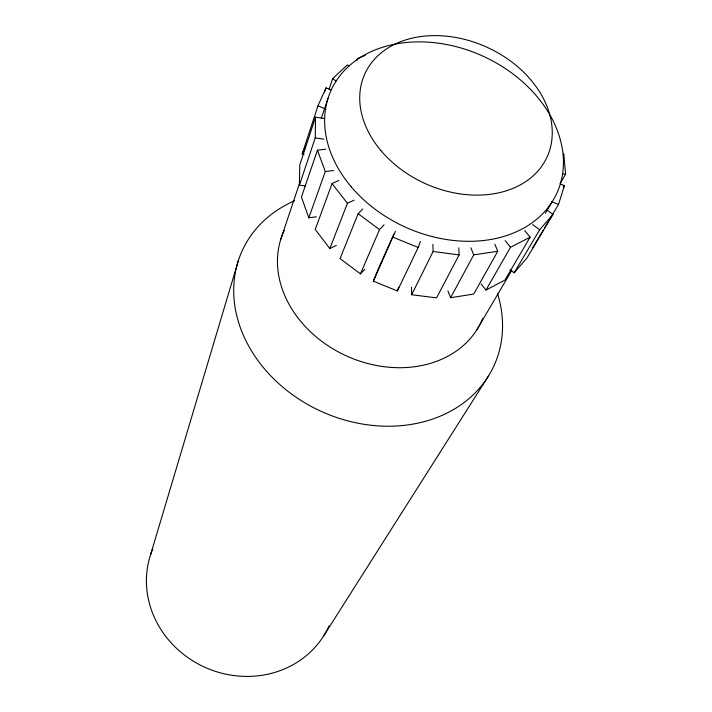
<?xml version="1.0" encoding="UTF-8"?>
<svg xmlns="http://www.w3.org/2000/svg" width="712" height="712" viewBox="0 0 712 712"><rect width="100%" height="100%" fill="white"/><g stroke="black" fill="none" stroke-linecap="round" stroke-linejoin="round"><path stroke-width="1.07" d="M305.59 185.983L299.405 185.12L315.256 137.897L315.523 117.169L324.049 118.432M299.405 185.12L299.788 164.917L315.523 117.169M150.517 554.897L238.493 260.2M544.413 228.152L558.528 204.469L564.411 185.663L560.46 184.043M304.131 154.655L302.2 153.872L317.97 105.865L325.998 87.852L330.982 89.899M324.61 92.053L325.998 87.852M329.14 89.16L332.655 78.614L347.367 64.925L349.049 66.145M280.813 239.205L300.179 181.418M321.308 118.37L328.001 98.407M325.678 149.2L317.445 150.188L301.434 197.082L308.821 217.828L316.395 216.804M356.721 60.627L357.451 58.544L365.354 55.251M308.821 217.828L325.286 171.548L317.445 150.188M338.787 180.483L332.05 183.571L315.229 229.469L329.834 248.541L336.313 245.426M376.79 272.411L373.399 281.195L397.367 290.95L418.184 247.465L420.418 241.439M397.367 290.95L398.827 287.034M373.399 281.195L395.418 231.231M329.834 248.541L347.42 203.294L354.149 200.143M362.746 209.025L358.154 213.716L340.051 258.598L360.432 273.871L364.829 269.225M360.432 273.871L379.523 229.602L384.071 224.85M302.2 153.872L305.243 147.001M377.164 271.441L393.807 234.257M458.795 247.847L459.098 254.923L436.563 297.892L411.661 294.724L433.118 251.461L432.878 244.376M494.876 244.261L497.768 251.274L473.711 294.056L450.598 297.732L473.729 254.869L470.872 247.812M481.143 283.981L485.984 290.06L510.513 247.26L530.111 237.176L524.771 230.652M560.068 183.651L565.586 174.226L563.806 153.854M530.111 237.176L504.906 280.11L485.984 290.06M476.844 329.798L511.661 270.613M545.356 213.333L552.094 201.879M563.281 187.576L564.411 185.663M509.979 269.706L514.18 272.803L539.687 229.745L552.966 214.437L546.834 209.987M532.549 248.052L543.283 230.047M552.966 214.437L527.094 257.806L514.18 272.803M324.067 635.264L488.601 375.803M473.729 254.869L497.768 251.274M325.286 171.548L333.563 170.515M433.118 251.461L459.098 254.923M315.256 137.897L323.853 139.143M562.551 173.79L565.586 174.226M393.104 237.238L418.184 247.465M317.97 105.865L326.016 109.167M551.542 201.603L558.528 204.469M332.655 78.614L336.028 81.079M532.638 224.591L539.687 229.745M358.154 213.716L379.523 229.602M505.173 240.665L510.513 247.26M332.05 183.571L347.42 203.294M447.91 290.897L450.598 297.732M411.474 287.15L411.661 294.724M482.611 318.656A108.58 87.683 24.5 0 1 347.5 356.392A108.58 87.683 24.5 0 1 284.222 230.43M497.581 293.736A138.404 113.377 24.5 0 1 417.365 423.257A138.404 113.377 24.5 0 1 248.71 346.068A138.404 113.377 24.5 0 1 294.528 200.793M329.051 625.901A96.209 88.911 24.5 0 1 206.062 667.803A96.209 88.911 24.5 0 1 152.724 548.925M351.149 186.722A124.048 93.886 24.5 0 0 555.458 196.04A124.048 93.886 24.5 0 0 425.5 42.008A124.048 93.886 24.5 0 0 351.149 186.722M380.84 150.472A100.152 74.84 24.5 0 0 545.677 159.835A100.152 74.84 24.5 0 0 441.449 35.787A100.152 74.84 24.5 0 0 380.84 150.472"/></g></svg>
